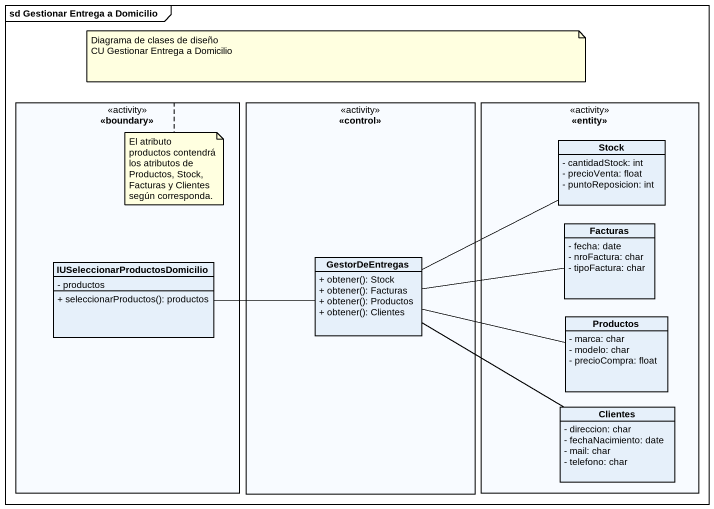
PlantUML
@startuml
mainframe sd Gestionar Entrega a Domicilio
hide circle
hide empty members
skinparam classAttributeIconSize 0
rectangle "<<boundary>>" as boundary_ <<activity>> {
  class "IUSeleccionarProductosDomicilio" as IUSeleccionarProductosDomici {
    - productos
    + seleccionarProductos(): productos
  }
}
rectangle "<<control>>" as control_ <<activity>> {
  class GestorDeEntregas {
    + obtener(): Stock
    + obtener(): Facturas
    + obtener(): Productos
    + obtener(): Clientes
  }
}
rectangle "<<entity>>" as entity_ <<activity>> {
  class Stock {
    - cantidadStock: int
    - precioVenta: float
    - puntoReposicion: int
  }
  class Facturas {
    - fecha: date
    - nroFactura: char
    - tipoFactura: char
  }
  class Productos {
    - marca: char
    - modelo: char
    - precioCompra: float
  }
  class Clientes {
    - direccion: char
    - fechaNacimiento: date
    - mail: char
    - telefono: char
  }
}
IUSeleccionarProductosDomici -right- GestorDeEntregas
GestorDeEntregas -right- Stock
GestorDeEntregas -right- Facturas
GestorDeEntregas -right- Productos
GestorDeEntregas -right- Clientes
note as N1
  Diagrama de clases de diseño
  CU Gestionar Entrega a Domicilio
end note
note top of boundary_ : El atributo productos contendrá los atributos de Productos, Stock, Facturas y Clientes según corresponda.
@enduml
